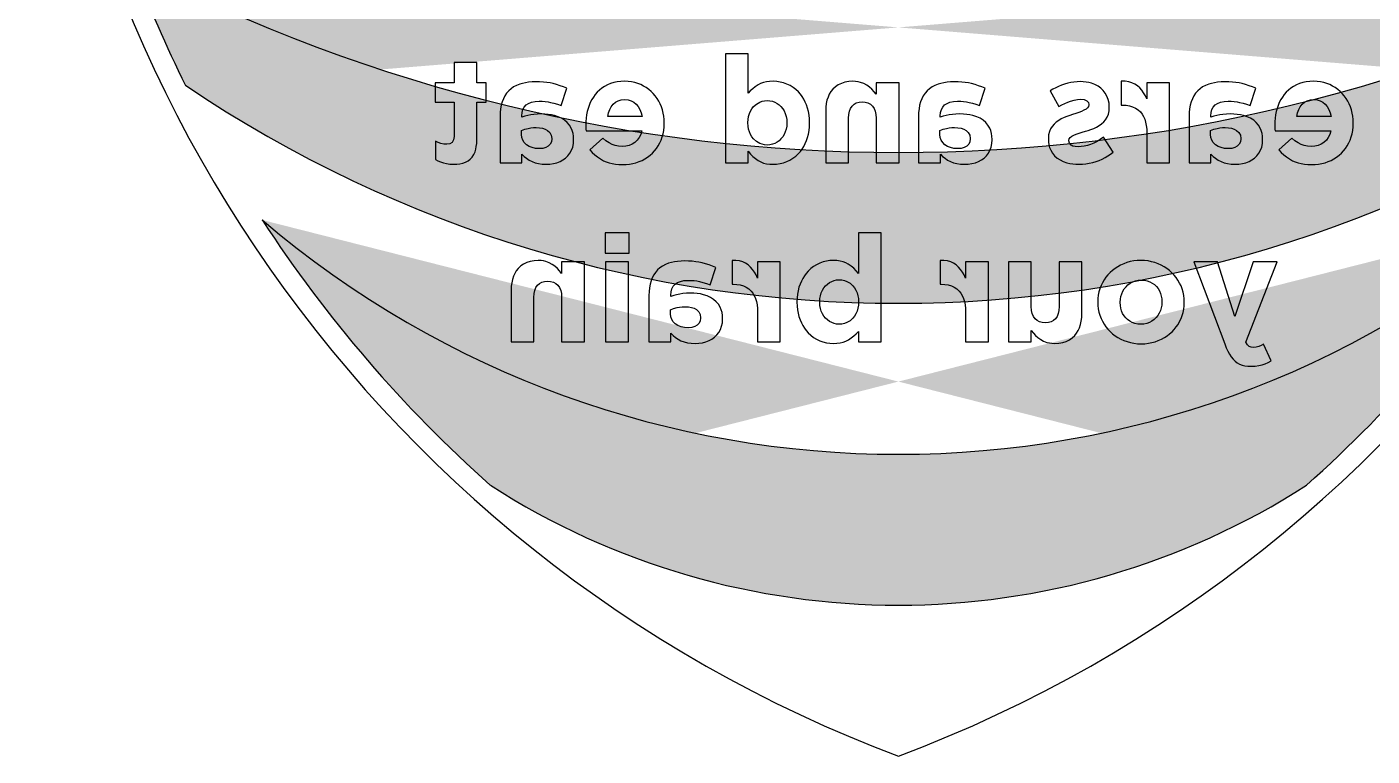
# Model space of a CAD drawing. Header units: inches. Extents: x -24.7 to 24.7, y -18.5 to 33.6.
# Drawn here: x -12.41 to 6.75, y -18.46 to -8.07 of the extents above; entities that cross this region are included whole.
import ezdxf

# ---------------------------------------------------------------- set-up
doc = ezdxf.new("R2010")
doc.units = ezdxf.units.IN
doc.header["$MEASUREMENT"] = 0
doc.layers.add('BottomSilk', color=5, linetype='Continuous', plot=False)
doc.layers.add('TopMask', color=1, linetype='Continuous', plot=False)
doc.layers.add('TopCopper', color=2, linetype='Continuous')

msp = doc.modelspace()

# ---------------------------------------------------------------- hatches: boundary and pattern name
at = {"layer": 'TopCopper'}
h = msp.add_hatch(color=256, dxfattribs=at)
edge = h.paths.add_edge_path()
edge.add_arc((-2.5, 10.706), 1, 0, 360)
edge = h.paths.add_edge_path()
edge.add_arc((10.4, 1.292), 1.15, 0, 360)
edge = h.paths.add_edge_path()
edge.add_arc((10.4, -1.808), 1.15, 0, 360)
edge = h.paths.add_edge_path()
edge.add_arc((-4.546, -2.882), 0.947, 0, 360)
edge = h.paths.add_edge_path()
edge.add_arc((7.811, 6.987), 1, 0, 360)
edge = h.paths.add_edge_path()
edge.add_arc((-6.57, 20.717), 1, 0, 360)
edge = h.paths.add_edge_path()
edge.add_arc((-5.67, 13.76), 1, 0, 360)
edge = h.paths.add_edge_path()
edge.add_arc((6.57, 20.717), 1, 0, 360)
edge = h.paths.add_edge_path()
edge.add_arc((5.67, 13.76), 1, 0, 360)
edge = h.paths.add_edge_path()
edge.add_line((4.991, 29.433), (6.991, 29.433))
edge.add_line((6.991, 29.433), (6.991, 31.433))
edge.add_arc((0, 18.215), 14.953, 62.1264, 117.8736)
edge.add_line((-6.991, 31.433), (-6.991, 29.433))
edge.add_line((-6.991, 29.433), (-5.783, 29.433))
edge.add_line((-5.783, 29.433), (-2.27, 25.4))
edge.add_line((-2.27, 25.4), (-2.27, 24.013))
edge.add_line((-2.27, 24.013), (-1.738, 24.013))
edge.add_arc((-25.813, 23.719), 24.077, -40.8672, 0.699, ccw=False)
edge.add_arc((-7.811, 6.987), 1, 78.1076, 200.5304)
edge.add_arc((0, 0), 10.98, 142.8169, 167.3826)
edge.add_arc((-10.4, 1.292), 1.15, 105.8886, 244.2285)
edge.add_line((-10.9, 0.257), (-10.9, -0.772))
edge.add_arc((-10.4, -1.808), 1.15, 115.7715, 424.2285)
edge.add_line((-9.9, -0.772), (-9.9, 0.257))
edge.add_arc((-10.4, 1.292), 1.15, 295.7715, 414.278)
edge.add_arc((0, 0), 9.98, 143.0433, 167.1118, ccw=False)
edge.add_arc((-7.811, 6.987), 1, 260.587, 378.0973)
edge.add_arc((-25.813, 23.719), 25.077, 319.0917, 360.6712)
edge.add_line((-0.738, 24.013), (-0.27, 24.013))
edge.add_line((-0.27, 24.013), (-0.27, 26.013))
edge.add_line((-0.27, 26.013), (-1.478, 26.013))
edge.add_line((-1.478, 26.013), (-4.991, 30.047))
edge.add_line((-4.991, 30.047), (-4.991, 31.433))
edge.add_arc((0, 18.215), 14.129, 69.3144, 110.6856, ccw=False)
edge.add_line((4.991, 31.433), (4.991, 29.433))
edge = h.paths.add_edge_path()
edge.add_arc((-3.451, 30.433), 1, 30, 330)
edge.add_line((-2.585, 29.933), (2.585, 29.933))
edge.add_arc((3.451, 30.433), 1, 210, 218.0814)
edge.add_line((2.664, 29.817), (1.129, 26.003))
edge.add_arc((1.27, 25.013), 1, 98.0814, 236.7175)
edge.add_arc((48.532, 21.87), 47.866, 177.2371, 192.5903)
edge.add_arc((2.5, 10.706), 1, 133.11, 433.1072)
edge.add_arc((48.532, 21.87), 46.866, 177.2482, 192.5793, ccw=False)
edge.add_arc((1.27, 25.013), 1, 296.7202, 398.0814)
edge.add_line((2.057, 25.63), (3.592, 29.443))
edge.add_arc((3.451, 30.433), 1, 278.0814, 510)
edge.add_line((2.585, 30.933), (-2.585, 30.933))
edge = h.paths.add_edge_path()
edge.add_line((-0.5, 9.84), (-0.5, 6.679))
edge.add_line((-0.5, 6.679), (-6.257, 3.355))
edge.add_line((-6.257, 3.355), (-6.257, -0.538))
edge.add_arc((-4.546, -2.882), 2.902, 126.1232, 293.8782)
edge.add_line((-3.371, -5.536), (0, -7.483))
edge.add_line((0, -7.483), (6.257, -3.87))
edge.add_line((6.257, -3.87), (6.257, 0.023))
edge.add_arc((4.546, 2.367), 2.902, 306.1216, 473.8769)
edge.add_line((3.371, 5.021), (0.5, 6.679))
edge.add_line((0.5, 6.679), (0.5, 9.84))
edge.add_arc((0, 10.706), 1, 300, 600)
edge = h.paths.add_edge_path()
edge.add_arc((4.546, 2.367), 1.435, 159.7828, 500.2172)
edge.add_line((3.443, 3.285), (0.061, 5.238))
edge.add_arc((0, 5.132), 0.122, 60, 120)
edge.add_line((-0.061, 5.238), (-4.729, 2.543))
edge.add_arc((-4.668, 2.437), 0.122, 120, 180)
edge.add_line((-4.79, 2.437), (-4.79, 0.46))
edge.add_arc((-4.546, 0.46), 0.244, 180, 360)
edge.add_line((-4.302, 0.46), (-4.302, 2.156))
edge.add_arc((-4.18, 2.156), 0.122, 120, 180, ccw=False)
edge.add_line((-4.241, 2.262), (-0.061, 4.675))
edge.add_arc((0, 4.569), 0.122, 60, 120, ccw=False)
edge.add_line((0.061, 4.675), (3.199, 2.863))
edge = h.paths.add_edge_path()
edge.add_arc((4.546, -0.975), 0.244, 0, 180)
edge.add_line((4.302, -0.975), (4.302, -2.671))
edge.add_arc((4.18, -2.671), 0.122, 300, 360, ccw=False)
edge.add_line((4.241, -2.777), (0.061, -5.19))
edge.add_arc((0, -5.084), 0.122, 240, 300, ccw=False)
edge.add_line((-0.061, -5.19), (-3.199, -3.378))
edge.add_arc((-4.546, -2.882), 1.435, 339.7828, 680.2172)
edge.add_line((-3.443, -3.801), (-0.061, -5.753))
edge.add_arc((0, -5.648), 0.122, 240, 300)
edge.add_line((0.061, -5.753), (4.729, -3.058))
edge.add_arc((4.668, -2.953), 0.122, 300, 360)
edge.add_line((4.79, -2.953), (4.79, -0.975))
edge = h.paths.add_edge_path()
edge.add_line((5.491, -5.179), (1.146, -7.687))
edge.add_arc((0, 22.967), 30.676, 272.1408, 291.9153)
edge.add_arc((-6.729, -0.54), 18.841, 344.7609, 350.1515)
edge.add_arc((0, 34.32), 39.879, 277.9137, 287.2628, ccw=False)
edge = h.paths.add_edge_path()
edge.add_line((-1.146, -7.687), (-3.439, -6.363))
edge.add_arc((-4.546, -2.882), 3.652, 212.0293, 287.6391, ccw=False)
edge.add_arc((0, 34.32), 39.879, 252.7372, 258.9512, ccw=False)
edge.add_arc((6.729, -0.54), 18.841, 189.8485, 195.2391)
edge.add_arc((0, 22.967), 30.676, 248.0847, 267.8592)
edge = h.paths.add_edge_path()
edge.add_arc((0, 13.738), 23.597, 242.492, 297.508)
edge.add_arc((-6.729, -0.54), 18.841, 333.6476, 339.3275, ccw=False)
edge.add_arc((0, 6.143), 18.151, 235.9857, 304.0143, ccw=False)
edge.add_arc((6.729, -0.54), 18.841, 200.6725, 206.3524, ccw=False)
edge = h.paths.add_edge_path()
edge.add_arc((0, -0.196), 13.963, 229.5449, 310.4551)
edge.add_arc((-6.729, -0.54), 18.841, 311.7298, 326.93, ccw=False)
edge.add_arc((0, -5.568), 10.74, 237.2408, 302.7592, ccw=False)
edge.add_arc((6.729, -0.54), 18.841, 213.07, 228.2702, ccw=False)
edge = h.paths.add_edge_path(flags=16)
edge.add_arc((4.546, 2.367), 0.947, 0, 360)
at = {"layer": 'TopMask'}
h = msp.add_hatch(color=256, dxfattribs=at)
edge = h.paths.add_edge_path()
edge.add_arc((-4.546, -2.882), 0.947, 0, 360)
edge = h.paths.add_edge_path()
edge.add_arc((-10.4, 1.292), 1.15, 0, 360)
edge = h.paths.add_edge_path()
edge.add_arc((-10.4, -1.808), 1.15, 0, 360)
edge = h.paths.add_edge_path()
edge.add_arc((10.4, 1.292), 1.15, 0, 360)
edge = h.paths.add_edge_path()
edge.add_arc((10.4, -1.808), 1.15, 0, 360)
edge = h.paths.add_edge_path()
edge.add_arc((-2.5, 10.706), 1, 0, 360)
edge = h.paths.add_edge_path()
edge.add_arc((0, 10.706), 1, 0, 360)
edge = h.paths.add_edge_path()
edge.add_arc((2.5, 10.706), 1, 0, 360)
edge = h.paths.add_edge_path()
edge.add_arc((6.57, 20.717), 1, 0, 360)
edge = h.paths.add_edge_path()
edge.add_arc((1.27, 25.013), 1, 0, 360)
edge = h.paths.add_edge_path()
edge.add_arc((-3.451, 30.433), 1, 0, 360)
edge = h.paths.add_edge_path()
edge.add_arc((3.451, 30.433), 1, 0, 360)
edge = h.paths.add_edge_path()
edge.add_arc((-7.811, 6.987), 1, 0, 360)
edge = h.paths.add_edge_path()
edge.add_arc((7.811, 6.987), 1, 0, 360)
edge = h.paths.add_edge_path()
edge.add_arc((-5.67, 13.76), 1, 0, 360)
edge = h.paths.add_edge_path()
edge.add_arc((-6.57, 20.717), 1, 0, 360)
edge = h.paths.add_edge_path()
edge.add_arc((5.67, 13.76), 1, 0, 360)
edge = h.paths.add_edge_path()
edge.add_arc((0, -5.568), 10.74, 237.2408, 302.7592)
edge.add_arc((-6.729, -0.54), 18.841, 311.7298, 326.93)
edge.add_arc((0, -0.196), 13.963, 229.5449, 310.4551, ccw=False)
edge.add_arc((6.729, -0.54), 18.841, 213.07, 228.2702)
edge = h.paths.add_edge_path()
edge.add_arc((0, 6.143), 18.151, 235.9857, 304.0143)
edge.add_arc((-6.729, -0.54), 18.841, 333.6476, 339.3275)
edge.add_arc((0, 13.738), 23.597, 242.492, 297.508, ccw=False)
edge.add_arc((6.729, -0.54), 18.841, 200.6725, 206.3524)
edge = h.paths.add_edge_path()
edge.add_arc((0, 22.967), 30.676, 248.0847, 267.8592)
edge.add_line((-1.146, -7.687), (-3.439, -6.363))
edge.add_arc((-4.546, -2.882), 3.652, 212.0293, 287.6391, ccw=False)
edge.add_arc((0, 34.32), 39.879, 252.7372, 258.9512, ccw=False)
edge.add_arc((6.729, -0.54), 18.841, 189.8485, 195.2391)
edge = h.paths.add_edge_path()
edge.add_arc((4.546, 2.367), 1.435, 159.7828, 500.2172)
edge.add_line((3.443, 3.285), (0.061, 5.238))
edge.add_arc((0, 5.132), 0.122, 60, 120)
edge.add_line((-0.061, 5.238), (-4.729, 2.543))
edge.add_arc((-4.668, 2.437), 0.122, 120, 180)
edge.add_line((-4.79, 2.437), (-4.79, 0.46))
edge.add_arc((-4.546, 0.46), 0.244, 180, 360)
edge.add_line((-4.302, 0.46), (-4.302, 2.156))
edge.add_arc((-4.18, 2.156), 0.122, 120, 180, ccw=False)
edge.add_line((-4.241, 2.262), (-0.061, 4.675))
edge.add_arc((0, 4.569), 0.122, 60, 120, ccw=False)
edge.add_line((0.061, 4.675), (3.199, 2.863))
edge = h.paths.add_edge_path()
edge.add_arc((4.546, -0.975), 0.244, 0, 180)
edge.add_line((4.302, -0.975), (4.302, -2.671))
edge.add_arc((4.18, -2.671), 0.122, 300, 360, ccw=False)
edge.add_line((4.241, -2.777), (0.061, -5.19))
edge.add_arc((0, -5.084), 0.122, 240, 300, ccw=False)
edge.add_line((-0.061, -5.19), (-3.199, -3.378))
edge.add_arc((-4.546, -2.882), 1.435, 339.7828, 680.2172)
edge.add_line((-3.443, -3.801), (-0.061, -5.753))
edge.add_arc((0, -5.648), 0.122, 240, 300)
edge.add_line((0.061, -5.753), (4.729, -3.058))
edge.add_arc((4.668, -2.953), 0.122, 300, 360)
edge.add_line((4.79, -2.953), (4.79, -0.975))
edge = h.paths.add_edge_path()
edge.add_arc((4.546, 2.367), 2.902, 306.1216, 473.8769)
edge.add_line((3.371, 5.021), (0, 6.968))
edge.add_line((0, 6.968), (-6.257, 3.355))
edge.add_line((-6.257, 3.355), (-6.257, -0.538))
edge.add_arc((-4.546, -2.882), 2.902, 126.1232, 293.8782)
edge.add_line((-3.371, -5.536), (0, -7.483))
edge.add_line((0, -7.483), (6.257, -3.87))
edge.add_line((6.257, -3.87), (6.257, 0.023))
edge = h.paths.add_edge_path()
edge.add_arc((0, 34.32), 39.879, 277.9137, 287.2628)
edge.add_arc((-6.729, -0.54), 18.841, 344.7609, 350.1515, ccw=False)
edge.add_arc((0, 22.967), 30.676, 272.1408, 291.9153, ccw=False)
edge.add_line((1.146, -7.687), (5.491, -5.179))
h.paths.add_polyline_path([(-0.27, 26.013), (-2.27, 26.013), (-2.27, 24.013), (-0.27, 24.013)])
h.paths.add_polyline_path([(-6.991, 31.433), (-4.991, 31.433), (-4.991, 29.433), (-6.991, 29.433)])
h.paths.add_polyline_path([(4.991, 31.433), (4.991, 29.433), (6.991, 29.433), (6.991, 31.433)])
edge = h.paths.add_edge_path(flags=16)
edge.add_arc((4.546, 2.367), 0.947, 0, 360)

# ---------------------------------------------------------------- linework, layer by layer
msp.add_lwpolyline([(-7.583, 9.817, 0.232328), (-12.404, 0, 0.320262), (0, -18.459, 0.320262), (12.404, 0, 0.232328), (7.583, 9.817, -0.41062), (7.207, 12.603, 0.388555), (6.042, 24.73, -0.497055), (6.314, 27.907, 0.929283), (3.514, 33.166, 0.117344), (-3.514, 33.166, 0.929283), (-6.314, 27.907, -0.497055), (-6.042, 24.73, 0.388555), (-7.207, 12.603, -0.41062)], format="xyb", close=True)
at = {"layer": 'BottomSilk', "linetype": 'Continuous'}
for points in [[(-6.337, -10.026), (-6.289, -10.024), (-6.244, -10.019), (-6.202, -10.01), (-6.163, -9.997), (-6.128, -9.978), (-6.097, -9.954), (-6.07, -9.924), (-6.048, -9.889), (-6.029, -9.848), (-6.018, -9.813), (-6.011, -9.774), (-6.006, -9.731), (-6.005, -9.683), (-6.005, -9.142), (-5.869, -9.142), (-5.869, -8.866), (-6.005, -8.866), (-6.005, -8.575), (-6.329, -8.575), (-6.329, -8.866), (-6.597, -8.866), (-6.597, -9.142), (-6.329, -9.142), (-6.329, -9.631), (-6.335, -9.68), (-6.355, -9.715), (-6.387, -9.735), (-6.433, -9.742), (-6.475, -9.74), (-6.515, -9.732), (-6.554, -9.719), (-6.592, -9.7), (-6.592, -9.96), (-6.557, -9.979), (-6.52, -9.994), (-6.48, -10.008), (-6.436, -10.018), (-6.389, -10.024)], [(-1.784, -10.027), (-1.734, -10.025), (-1.686, -10.018), (-1.638, -10.006), (-1.59, -9.989), (-1.545, -9.968), (-1.502, -9.942), (-1.462, -9.911), (-1.424, -9.875), (-1.396, -9.844), (-1.371, -9.81), (-1.348, -9.773), (-1.327, -9.733), (-1.308, -9.69), (-1.293, -9.645), (-1.28, -9.598), (-1.272, -9.547), (-1.266, -9.494), (-1.265, -9.439), (-1.265, -9.434), (-1.266, -9.379), (-1.272, -9.326), (-1.28, -9.275), (-1.293, -9.227), (-1.308, -9.182), (-1.327, -9.14), (-1.348, -9.1), (-1.371, -9.063), (-1.396, -9.029), (-1.423, -8.997), (-1.46, -8.962), (-1.5, -8.931), (-1.543, -8.905), (-1.588, -8.884), (-1.635, -8.867), (-1.684, -8.855), (-1.733, -8.848), (-1.784, -8.845), (-1.834, -8.847), (-1.88, -8.854), (-1.923, -8.864), (-1.962, -8.878), (-1.998, -8.896), (-2.038, -8.923), (-2.075, -8.952), (-2.109, -8.983), (-2.139, -9.016), (-2.139, -8.454), (-2.463, -8.454), (-2.463, -10.006), (-2.139, -10.006), (-2.14, -9.842), (-2.108, -9.881), (-2.074, -9.916), (-2.036, -9.947), (-1.996, -9.975), (-1.96, -9.994), (-1.922, -10.009), (-1.879, -10.019), (-1.833, -10.025)], [(-5.016, -10.027), (-4.963, -10.025), (-4.912, -10.017), (-4.864, -10.005), (-4.818, -9.988), (-4.777, -9.965), (-4.739, -9.938), (-4.707, -9.906), (-4.679, -9.869), (-4.655, -9.828), (-4.638, -9.783), (-4.628, -9.733), (-4.625, -9.678), (-4.625, -9.674), (-4.627, -9.629), (-4.633, -9.587), (-4.644, -9.548), (-4.659, -9.513), (-4.684, -9.47), (-4.716, -9.432), (-4.753, -9.4), (-4.796, -9.372), (-4.845, -9.35), (-4.898, -9.333), (-4.941, -9.323), (-4.986, -9.316), (-5.034, -9.312), (-5.084, -9.31), (-5.14, -9.312), (-5.19, -9.316), (-5.236, -9.323), (-5.279, -9.333), (-5.321, -9.344), (-5.363, -9.357), (-5.363, -9.338), (-5.359, -9.29), (-5.347, -9.248), (-5.328, -9.212), (-5.301, -9.182), (-5.266, -9.159), (-5.224, -9.142), (-5.175, -9.132), (-5.118, -9.129), (-5.073, -9.13), (-5.03, -9.133), (-4.99, -9.138), (-4.953, -9.145), (-4.905, -9.157), (-4.855, -9.172), (-4.803, -9.191), (-4.722, -8.944), (-4.77, -8.925), (-4.818, -8.908), (-4.868, -8.892), (-4.918, -8.878), (-4.961, -8.869), (-5.007, -8.862), (-5.056, -8.857), (-5.109, -8.854), (-5.165, -8.853), (-5.217, -8.854), (-5.266, -8.858), (-5.311, -8.865), (-5.354, -8.874), (-5.393, -8.886), (-5.439, -8.904), (-5.48, -8.926), (-5.517, -8.952), (-5.55, -8.981), (-5.58, -9.014), (-5.605, -9.052), (-5.626, -9.093), (-5.643, -9.137), (-5.656, -9.185), (-5.666, -9.235), (-5.671, -9.288), (-5.673, -9.345), (-5.673, -10.006), (-5.361, -10.006), (-5.361, -9.883), (-5.329, -9.914), (-5.295, -9.942), (-5.258, -9.967), (-5.218, -9.988), (-5.174, -10.005), (-5.126, -10.018), (-5.073, -10.025)], [(-3.93, -10.032), (-3.879, -10.03), (-3.83, -10.025), (-3.783, -10.017), (-3.737, -10.005), (-3.692, -9.989), (-3.65, -9.971), (-3.61, -9.95), (-3.572, -9.925), (-3.536, -9.898), (-3.503, -9.868), (-3.473, -9.836), (-3.445, -9.801), (-3.42, -9.763), (-3.398, -9.724), (-3.379, -9.682), (-3.363, -9.638), (-3.35, -9.592), (-3.341, -9.544), (-3.336, -9.495), (-3.334, -9.443), (-3.334, -9.439), (-3.336, -9.391), (-3.341, -9.344), (-3.349, -9.298), (-3.361, -9.253), (-3.375, -9.209), (-3.393, -9.167), (-3.414, -9.127), (-3.437, -9.089), (-3.463, -9.053), (-3.491, -9.02), (-3.522, -8.989), (-3.556, -8.961), (-3.591, -8.935), (-3.629, -8.912), (-3.669, -8.892), (-3.711, -8.875), (-3.755, -8.862), (-3.801, -8.853), (-3.848, -8.847), (-3.898, -8.845), (-3.953, -8.847), (-4.006, -8.854), (-4.055, -8.864), (-4.101, -8.878), (-4.144, -8.896), (-4.185, -8.918), (-4.222, -8.943), (-4.257, -8.97), (-4.289, -9), (-4.318, -9.033), (-4.344, -9.069), (-4.367, -9.106), (-4.388, -9.146), (-4.405, -9.188), (-4.42, -9.231), (-4.432, -9.276), (-4.441, -9.322), (-4.447, -9.368), (-4.451, -9.416), (-4.453, -9.464), (-4.453, -9.484), (-4.452, -9.504), (-4.45, -9.526), (-4.449, -9.549), (-3.655, -9.549), (-3.67, -9.601), (-3.691, -9.646), (-3.718, -9.684), (-3.752, -9.716), (-3.791, -9.741), (-3.834, -9.758), (-3.882, -9.769), (-3.934, -9.772), (-3.986, -9.769), (-4.034, -9.76), (-4.078, -9.745), (-4.121, -9.723), (-4.165, -9.693), (-4.21, -9.655), (-4.395, -9.819), (-4.362, -9.857), (-4.325, -9.892), (-4.286, -9.923), (-4.244, -9.951), (-4.2, -9.976), (-4.16, -9.993), (-4.119, -10.007), (-4.075, -10.018), (-4.029, -10.026), (-3.98, -10.03)], [(0.009, -8.866), (-0.315, -8.866), (-0.315, -9.029), (-0.344, -8.993), (-0.376, -8.959), (-0.41, -8.928), (-0.449, -8.901), (-0.491, -8.878), (-0.538, -8.86), (-0.572, -8.852), (-0.609, -8.847), (-0.649, -8.845), (-0.708, -8.849), (-0.762, -8.858), (-0.812, -8.874), (-0.858, -8.895), (-0.898, -8.924), (-0.934, -8.958), (-0.961, -8.992), (-0.984, -9.029), (-1.002, -9.07), (-1.017, -9.115), (-1.027, -9.162), (-1.033, -9.214), (-1.035, -9.269), (-1.035, -10.006), (-0.711, -10.006), (-0.711, -9.371), (-0.708, -9.317), (-0.698, -9.27), (-0.683, -9.231), (-0.66, -9.198), (-0.632, -9.172), (-0.599, -9.154), (-0.56, -9.143), (-0.516, -9.139), (-0.472, -9.143), (-0.433, -9.154), (-0.399, -9.172), (-0.369, -9.198), (-0.346, -9.231), (-0.329, -9.27), (-0.319, -9.317), (-0.315, -9.371), (-0.315, -10.006), (0.009, -10.006)], [(0.944, -10.027), (0.996, -10.025), (1.047, -10.017), (1.096, -10.005), (1.141, -9.988), (1.183, -9.965), (1.22, -9.938), (1.253, -9.906), (1.281, -9.869), (1.304, -9.828), (1.321, -9.783), (1.331, -9.733), (1.335, -9.678), (1.335, -9.674), (1.333, -9.629), (1.326, -9.587), (1.316, -9.548), (1.301, -9.513), (1.275, -9.47), (1.244, -9.432), (1.206, -9.4), (1.163, -9.372), (1.115, -9.35), (1.062, -9.333), (1.018, -9.323), (0.973, -9.316), (0.925, -9.312), (0.875, -9.31), (0.82, -9.312), (0.769, -9.316), (0.723, -9.323), (0.681, -9.333), (0.638, -9.344), (0.597, -9.357), (0.597, -9.338), (0.601, -9.29), (0.612, -9.248), (0.632, -9.212), (0.659, -9.182), (0.693, -9.159), (0.735, -9.142), (0.785, -9.132), (0.841, -9.129), (0.887, -9.13), (0.929, -9.133), (0.969, -9.138), (1.006, -9.145), (1.055, -9.157), (1.105, -9.172), (1.156, -9.191), (1.237, -8.944), (1.19, -8.925), (1.141, -8.908), (1.092, -8.892), (1.041, -8.878), (0.999, -8.869), (0.953, -8.862), (0.904, -8.857), (0.851, -8.854), (0.795, -8.853), (0.743, -8.854), (0.694, -8.858), (0.648, -8.865), (0.605, -8.874), (0.566, -8.886), (0.521, -8.904), (0.48, -8.926), (0.443, -8.952), (0.41, -8.981), (0.38, -9.014), (0.354, -9.052), (0.333, -9.093), (0.316, -9.137), (0.303, -9.185), (0.294, -9.235), (0.288, -9.288), (0.286, -9.345), (0.286, -10.006), (0.598, -10.006), (0.599, -9.883), (0.63, -9.914), (0.664, -9.942), (0.701, -9.967), (0.741, -9.988), (0.785, -10.005), (0.833, -10.018), (0.886, -10.025)], [(2.571, -10.027), (2.62, -10.026), (2.669, -10.021), (2.719, -10.012), (2.769, -10.001), (2.819, -9.986), (2.861, -9.971), (2.902, -9.953), (2.943, -9.932), (2.983, -9.909), (3.022, -9.883), (3.061, -9.855), (2.922, -9.642), (2.876, -9.674), (2.829, -9.702), (2.783, -9.725), (2.736, -9.744), (2.691, -9.759), (2.647, -9.77), (2.604, -9.776), (2.563, -9.778), (2.52, -9.776), (2.486, -9.768), (2.46, -9.755), (2.435, -9.728), (2.427, -9.693), (2.427, -9.689), (2.432, -9.665), (2.446, -9.645), (2.469, -9.627), (2.498, -9.612), (2.534, -9.598), (2.574, -9.585), (2.618, -9.572), (2.663, -9.557), (2.703, -9.545), (2.743, -9.531), (2.784, -9.516), (2.823, -9.498), (2.86, -9.477), (2.894, -9.452), (2.924, -9.424), (2.951, -9.392), (2.973, -9.356), (2.991, -9.314), (3.001, -9.268), (3.004, -9.215), (3.004, -9.211), (3.001, -9.155), (2.99, -9.104), (2.971, -9.057), (2.947, -9.015), (2.917, -8.977), (2.882, -8.943), (2.843, -8.915), (2.799, -8.891), (2.751, -8.873), (2.712, -8.863), (2.672, -8.856), (2.631, -8.851), (2.588, -8.85), (2.544, -8.851), (2.501, -8.856), (2.457, -8.863), (2.412, -8.872), (2.368, -8.885), (2.324, -8.9), (2.281, -8.917), (2.24, -8.937), (2.201, -8.958), (2.162, -8.982), (2.286, -9.205), (2.328, -9.182), (2.37, -9.161), (2.411, -9.143), (2.452, -9.128), (2.503, -9.112), (2.551, -9.102), (2.594, -9.099), (2.646, -9.104), (2.684, -9.121), (2.706, -9.146), (2.713, -9.177), (2.713, -9.182), (2.709, -9.204), (2.694, -9.223), (2.672, -9.241), (2.643, -9.257), (2.609, -9.273), (2.57, -9.288), (2.527, -9.303), (2.481, -9.318), (2.441, -9.331), (2.401, -9.347), (2.36, -9.363), (2.32, -9.382), (2.283, -9.404), (2.249, -9.428), (2.218, -9.456), (2.191, -9.487), (2.168, -9.522), (2.15, -9.561), (2.139, -9.606), (2.136, -9.656), (2.136, -9.66), (2.138, -9.706), (2.144, -9.749), (2.154, -9.788), (2.169, -9.824), (2.194, -9.868), (2.224, -9.906), (2.261, -9.938), (2.303, -9.965), (2.349, -9.988), (2.4, -10.005), (2.441, -10.015), (2.483, -10.022), (2.527, -10.026)], [(3.862, -8.866), (3.538, -8.866), (3.538, -9.096), (3.517, -9.051), (3.493, -9.01), (3.467, -8.972), (3.437, -8.939), (3.404, -8.909), (3.368, -8.884), (3.327, -8.865), (3.281, -8.852), (3.23, -8.845), (3.175, -8.845), (3.175, -9.183), (3.192, -9.183), (3.244, -9.186), (3.292, -9.194), (3.336, -9.207), (3.376, -9.226), (3.413, -9.251), (3.446, -9.281), (3.47, -9.311), (3.491, -9.346), (3.508, -9.385), (3.521, -9.428), (3.531, -9.476), (3.536, -9.528), (3.538, -9.585), (3.538, -10.006), (3.862, -10.006)], [(4.797, -10.027), (4.85, -10.025), (4.901, -10.017), (4.949, -10.005), (4.995, -9.988), (5.036, -9.965), (5.074, -9.938), (5.106, -9.906), (5.134, -9.869), (5.158, -9.828), (5.175, -9.783), (5.185, -9.733), (5.188, -9.678), (5.188, -9.674), (5.186, -9.629), (5.18, -9.587), (5.169, -9.548), (5.154, -9.513), (5.129, -9.47), (5.097, -9.432), (5.06, -9.4), (5.017, -9.372), (4.968, -9.35), (4.915, -9.333), (4.872, -9.323), (4.827, -9.316), (4.779, -9.312), (4.729, -9.31), (4.673, -9.312), (4.623, -9.316), (4.577, -9.323), (4.534, -9.333), (4.492, -9.344), (4.45, -9.357), (4.45, -9.338), (4.454, -9.29), (4.466, -9.248), (4.485, -9.212), (4.512, -9.182), (4.547, -9.159), (4.589, -9.142), (4.638, -9.132), (4.695, -9.129), (4.74, -9.13), (4.783, -9.133), (4.823, -9.138), (4.86, -9.145), (4.908, -9.157), (4.958, -9.172), (5.01, -9.191), (5.091, -8.944), (5.043, -8.925), (4.995, -8.908), (4.945, -8.892), (4.895, -8.878), (4.852, -8.869), (4.806, -8.862), (4.757, -8.857), (4.704, -8.854), (4.648, -8.853), (4.596, -8.854), (4.547, -8.858), (4.502, -8.865), (4.459, -8.874), (4.42, -8.886), (4.374, -8.904), (4.333, -8.926), (4.296, -8.952), (4.263, -8.981), (4.233, -9.014), (4.208, -9.052), (4.187, -9.093), (4.17, -9.137), (4.157, -9.185), (4.147, -9.235), (4.142, -9.288), (4.14, -9.345), (4.14, -10.006), (4.452, -10.006), (4.452, -9.883), (4.484, -9.914), (4.518, -9.942), (4.555, -9.967), (4.595, -9.988), (4.639, -10.005), (4.687, -10.018), (4.74, -10.025)], [(5.883, -10.032), (5.934, -10.03), (5.983, -10.025), (6.03, -10.017), (6.076, -10.005), (6.121, -9.989), (6.163, -9.971), (6.203, -9.95), (6.241, -9.925), (6.277, -9.898), (6.31, -9.868), (6.34, -9.836), (6.368, -9.801), (6.393, -9.763), (6.415, -9.724), (6.434, -9.682), (6.45, -9.638), (6.463, -9.592), (6.472, -9.544), (6.477, -9.495), (6.479, -9.443), (6.479, -9.439), (6.477, -9.391), (6.472, -9.344), (6.464, -9.298), (6.452, -9.253), (6.438, -9.209), (6.42, -9.167), (6.399, -9.127), (6.376, -9.089), (6.35, -9.053), (6.322, -9.02), (6.291, -8.989), (6.257, -8.961), (6.222, -8.935), (6.184, -8.912), (6.144, -8.892), (6.102, -8.875), (6.058, -8.862), (6.012, -8.853), (5.965, -8.847), (5.915, -8.845), (5.86, -8.847), (5.807, -8.854), (5.758, -8.864), (5.712, -8.878), (5.669, -8.896), (5.628, -8.918), (5.591, -8.943), (5.556, -8.97), (5.524, -9), (5.495, -9.033), (5.469, -9.069), (5.446, -9.106), (5.425, -9.146), (5.408, -9.188), (5.393, -9.231), (5.381, -9.276), (5.372, -9.322), (5.366, -9.368), (5.362, -9.416), (5.36, -9.464), (5.36, -9.484), (5.361, -9.504), (5.363, -9.526), (5.364, -9.549), (6.158, -9.549), (6.143, -9.601), (6.122, -9.646), (6.095, -9.684), (6.061, -9.716), (6.022, -9.741), (5.979, -9.758), (5.931, -9.769), (5.879, -9.772), (5.827, -9.769), (5.779, -9.76), (5.735, -9.745), (5.692, -9.723), (5.648, -9.693), (5.603, -9.655), (5.418, -9.819), (5.451, -9.857), (5.488, -9.892), (5.527, -9.923), (5.569, -9.951), (5.613, -9.976), (5.653, -9.993), (5.694, -10.007), (5.738, -10.018), (5.784, -10.026), (5.833, -10.03)], [(-4.138, -9.346), (-4.128, -9.295), (-4.111, -9.249), (-4.089, -9.208), (-4.061, -9.172), (-4.028, -9.142), (-3.99, -9.122), (-3.946, -9.109), (-3.898, -9.105), (-3.849, -9.109), (-3.805, -9.121), (-3.767, -9.142), (-3.733, -9.171), (-3.704, -9.206), (-3.681, -9.247), (-3.663, -9.294), (-3.651, -9.346)], [(-1.867, -9.753), (-1.905, -9.75), (-1.94, -9.743), (-1.975, -9.731), (-2.021, -9.704), (-2.062, -9.667), (-2.085, -9.637), (-2.105, -9.604), (-2.121, -9.567), (-2.134, -9.527), (-2.141, -9.484), (-2.144, -9.439), (-2.144, -9.434), (-2.141, -9.389), (-2.134, -9.346), (-2.121, -9.306), (-2.105, -9.269), (-2.085, -9.235), (-2.062, -9.206), (-2.021, -9.169), (-1.975, -9.142), (-1.94, -9.13), (-1.905, -9.122), (-1.867, -9.12), (-1.83, -9.122), (-1.794, -9.13), (-1.76, -9.142), (-1.728, -9.159), (-1.698, -9.18), (-1.672, -9.206), (-1.648, -9.235), (-1.628, -9.268), (-1.611, -9.305), (-1.599, -9.345), (-1.591, -9.388), (-1.589, -9.434), (-1.589, -9.439), (-1.591, -9.484), (-1.599, -9.527), (-1.611, -9.567), (-1.628, -9.604), (-1.648, -9.637), (-1.672, -9.667), (-1.698, -9.692), (-1.728, -9.714), (-1.76, -9.731), (-1.794, -9.743), (-1.83, -9.75)], [(5.675, -9.346), (5.685, -9.295), (5.702, -9.249), (5.724, -9.208), (5.752, -9.172), (5.785, -9.142), (5.823, -9.122), (5.867, -9.109), (5.915, -9.105), (5.964, -9.109), (6.008, -9.121), (6.046, -9.142), (6.08, -9.171), (6.109, -9.206), (6.132, -9.247), (6.15, -9.294), (6.162, -9.346)], [(-5.114, -9.804), (-5.168, -9.8), (-5.217, -9.79), (-5.26, -9.773), (-5.298, -9.749), (-5.328, -9.719), (-5.35, -9.685), (-5.363, -9.646), (-5.367, -9.604), (-5.367, -9.546), (-5.322, -9.529), (-5.272, -9.516), (-5.237, -9.509), (-5.199, -9.505), (-5.16, -9.504), (-5.111, -9.506), (-5.067, -9.514), (-5.029, -9.527), (-4.996, -9.544), (-4.963, -9.575), (-4.943, -9.614), (-4.937, -9.661), (-4.937, -9.666), (-4.942, -9.706), (-4.958, -9.74), (-4.986, -9.768), (-5.022, -9.788), (-5.064, -9.8)], [(0.846, -9.804), (0.791, -9.8), (0.742, -9.79), (0.699, -9.773), (0.662, -9.749), (0.631, -9.719), (0.61, -9.685), (0.597, -9.646), (0.592, -9.604), (0.592, -9.546), (0.637, -9.529), (0.687, -9.516), (0.723, -9.509), (0.76, -9.505), (0.799, -9.504), (0.848, -9.506), (0.892, -9.514), (0.931, -9.527), (0.963, -9.544), (0.996, -9.575), (1.016, -9.614), (1.023, -9.661), (1.023, -9.666), (1.017, -9.706), (1.001, -9.74), (0.974, -9.768), (0.938, -9.788), (0.895, -9.8)], [(4.699, -9.804), (4.645, -9.8), (4.596, -9.79), (4.553, -9.773), (4.515, -9.749), (4.485, -9.719), (4.463, -9.685), (4.45, -9.646), (4.446, -9.604), (4.446, -9.546), (4.491, -9.529), (4.541, -9.516), (4.576, -9.509), (4.614, -9.505), (4.653, -9.504), (4.702, -9.506), (4.746, -9.514), (4.784, -9.527), (4.817, -9.544), (4.85, -9.575), (4.87, -9.614), (4.876, -9.661), (4.876, -9.666), (4.871, -9.706), (4.855, -9.74), (4.827, -9.768), (4.791, -9.788), (4.749, -9.8)], [(-3.836, -11.006), (-4.178, -11.006), (-4.178, -11.293), (-3.836, -11.293)], [(-0.925, -12.58), (-0.875, -12.578), (-0.829, -12.572), (-0.786, -12.562), (-0.747, -12.547), (-0.712, -12.529), (-0.671, -12.502), (-0.634, -12.473), (-0.601, -12.443), (-0.57, -12.41), (-0.57, -12.559), (-0.246, -12.559), (-0.246, -11.006), (-0.57, -11.006), (-0.57, -11.583), (-0.601, -11.544), (-0.635, -11.509), (-0.673, -11.478), (-0.713, -11.45), (-0.749, -11.431), (-0.788, -11.417), (-0.83, -11.406), (-0.876, -11.4), (-0.925, -11.398), (-0.975, -11.4), (-1.024, -11.407), (-1.072, -11.419), (-1.119, -11.436), (-1.164, -11.458), (-1.207, -11.484), (-1.247, -11.514), (-1.285, -11.55), (-1.313, -11.581), (-1.338, -11.616), (-1.361, -11.653), (-1.382, -11.692), (-1.401, -11.735), (-1.417, -11.78), (-1.429, -11.828), (-1.438, -11.878), (-1.443, -11.931), (-1.445, -11.987), (-1.445, -11.991), (-1.443, -12.047), (-1.438, -12.1), (-1.429, -12.15), (-1.417, -12.198), (-1.401, -12.243), (-1.382, -12.285), (-1.362, -12.325), (-1.339, -12.362), (-1.314, -12.396), (-1.286, -12.428), (-1.249, -12.463), (-1.209, -12.494), (-1.167, -12.52), (-1.121, -12.542), (-1.074, -12.558), (-1.025, -12.57), (-0.976, -12.577)], [(-4.472, -11.419), (-4.796, -11.419), (-4.796, -11.581), (-4.825, -11.546), (-4.856, -11.512), (-4.891, -11.481), (-4.929, -11.453), (-4.972, -11.43), (-5.019, -11.413), (-5.053, -11.405), (-5.089, -11.4), (-5.129, -11.398), (-5.188, -11.401), (-5.243, -11.41), (-5.293, -11.426), (-5.338, -11.448), (-5.379, -11.476), (-5.415, -11.511), (-5.442, -11.545), (-5.464, -11.582), (-5.483, -11.623), (-5.497, -11.667), (-5.507, -11.715), (-5.514, -11.766), (-5.516, -11.821), (-5.516, -12.559), (-5.192, -12.559), (-5.192, -11.924), (-5.188, -11.87), (-5.179, -11.823), (-5.163, -11.783), (-5.141, -11.75), (-5.113, -11.725), (-5.079, -11.706), (-5.041, -11.696), (-4.997, -11.692), (-4.953, -11.696), (-4.913, -11.706), (-4.879, -11.725), (-4.85, -11.75), (-4.826, -11.783), (-4.809, -11.823), (-4.799, -11.87), (-4.796, -11.924), (-4.796, -12.559), (-4.472, -12.559)], [(-3.845, -11.419), (-4.169, -11.419), (-4.169, -12.559), (-3.845, -12.559)], [(-2.895, -12.58), (-2.842, -12.577), (-2.791, -12.57), (-2.743, -12.558), (-2.697, -12.54), (-2.656, -12.518), (-2.618, -12.491), (-2.586, -12.458), (-2.558, -12.422), (-2.534, -12.381), (-2.517, -12.335), (-2.507, -12.285), (-2.504, -12.231), (-2.504, -12.227), (-2.506, -12.181), (-2.512, -12.139), (-2.523, -12.101), (-2.538, -12.065), (-2.563, -12.022), (-2.595, -11.985), (-2.632, -11.952), (-2.675, -11.925), (-2.724, -11.903), (-2.777, -11.885), (-2.82, -11.875), (-2.865, -11.868), (-2.913, -11.864), (-2.963, -11.863), (-3.019, -11.864), (-3.069, -11.869), (-3.115, -11.876), (-3.158, -11.885), (-3.2, -11.896), (-3.242, -11.91), (-3.242, -11.89), (-3.238, -11.842), (-3.226, -11.8), (-3.207, -11.764), (-3.18, -11.735), (-3.145, -11.711), (-3.103, -11.695), (-3.054, -11.685), (-2.997, -11.681), (-2.952, -11.682), (-2.909, -11.685), (-2.869, -11.69), (-2.832, -11.697), (-2.784, -11.71), (-2.734, -11.725), (-2.682, -11.743), (-2.601, -11.497), (-2.649, -11.477), (-2.697, -11.46), (-2.747, -11.445), (-2.797, -11.431), (-2.84, -11.422), (-2.886, -11.415), (-2.935, -11.409), (-2.988, -11.406), (-3.044, -11.405), (-3.096, -11.407), (-3.145, -11.411), (-3.19, -11.417), (-3.233, -11.427), (-3.272, -11.438), (-3.318, -11.457), (-3.359, -11.479), (-3.396, -11.504), (-3.429, -11.533), (-3.459, -11.567), (-3.484, -11.604), (-3.505, -11.645), (-3.522, -11.689), (-3.535, -11.737), (-3.545, -11.788), (-3.55, -11.841), (-3.552, -11.897), (-3.552, -12.559), (-3.24, -12.559), (-3.24, -12.435), (-3.208, -12.466), (-3.174, -12.494), (-3.137, -12.519), (-3.097, -12.541), (-3.053, -12.558), (-3.005, -12.57), (-2.952, -12.577)], [(-1.682, -11.419), (-2.006, -11.419), (-2.006, -11.648), (-2.027, -11.603), (-2.051, -11.562), (-2.077, -11.525), (-2.107, -11.491), (-2.14, -11.461), (-2.176, -11.436), (-2.217, -11.417), (-2.263, -11.404), (-2.314, -11.398), (-2.369, -11.397), (-2.369, -11.735), (-2.352, -11.735), (-2.3, -11.738), (-2.252, -11.746), (-2.208, -11.76), (-2.168, -11.779), (-2.131, -11.803), (-2.098, -11.833), (-2.074, -11.863), (-2.053, -11.898), (-2.036, -11.937), (-2.023, -11.981), (-2.013, -12.028), (-2.008, -12.081), (-2.006, -12.138), (-2.006, -12.559), (-1.682, -12.559)], [(1.281, -11.419), (0.957, -11.419), (0.957, -11.648), (0.936, -11.603), (0.912, -11.562), (0.885, -11.525), (0.855, -11.491), (0.823, -11.461), (0.786, -11.436), (0.745, -11.417), (0.699, -11.404), (0.649, -11.398), (0.593, -11.397), (0.593, -11.735), (0.61, -11.735), (0.662, -11.738), (0.71, -11.746), (0.755, -11.76), (0.795, -11.779), (0.832, -11.803), (0.864, -11.833), (0.889, -11.863), (0.91, -11.898), (0.927, -11.937), (0.94, -11.981), (0.949, -12.028), (0.955, -12.081), (0.957, -12.138), (0.957, -12.559), (1.281, -12.559)], [(2.226, -12.58), (2.286, -12.577), (2.34, -12.567), (2.39, -12.552), (2.435, -12.53), (2.476, -12.502), (2.512, -12.467), (2.539, -12.433), (2.561, -12.396), (2.58, -12.355), (2.594, -12.311), (2.605, -12.263), (2.611, -12.212), (2.613, -12.157), (2.613, -11.419), (2.289, -11.419), (2.289, -12.054), (2.286, -12.108), (2.276, -12.155), (2.26, -12.195), (2.238, -12.227), (2.21, -12.253), (2.177, -12.271), (2.138, -12.282), (2.094, -12.286), (2.05, -12.282), (2.011, -12.271), (1.976, -12.253), (1.947, -12.227), (1.923, -12.195), (1.906, -12.155), (1.896, -12.108), (1.893, -12.054), (1.893, -11.419), (1.569, -11.419), (1.569, -12.559), (1.893, -12.559), (1.893, -12.397), (1.922, -12.432), (1.953, -12.466), (1.988, -12.497), (2.027, -12.524), (2.069, -12.547), (2.116, -12.565), (2.15, -12.573), (2.187, -12.578)], [(3.458, -12.584), (3.51, -12.583), (3.56, -12.577), (3.609, -12.568), (3.657, -12.555), (3.702, -12.539), (3.746, -12.519), (3.788, -12.497), (3.827, -12.472), (3.863, -12.444), (3.897, -12.413), (3.928, -12.38), (3.957, -12.345), (3.983, -12.308), (4.005, -12.268), (4.026, -12.226), (4.042, -12.183), (4.056, -12.138), (4.065, -12.091), (4.07, -12.044), (4.072, -11.995), (4.072, -11.991), (4.07, -11.942), (4.065, -11.895), (4.056, -11.849), (4.042, -11.804), (4.026, -11.76), (4.005, -11.719), (3.982, -11.679), (3.956, -11.641), (3.928, -11.606), (3.896, -11.572), (3.862, -11.541), (3.825, -11.513), (3.786, -11.488), (3.744, -11.465), (3.7, -11.445), (3.654, -11.428), (3.607, -11.415), (3.557, -11.405), (3.506, -11.4), (3.454, -11.398), (3.402, -11.4), (3.351, -11.405), (3.302, -11.414), (3.255, -11.427), (3.209, -11.444), (3.165, -11.463), (3.124, -11.486), (3.085, -11.511), (3.049, -11.539), (3.015, -11.569), (2.983, -11.602), (2.955, -11.637), (2.929, -11.675), (2.906, -11.714), (2.886, -11.756), (2.869, -11.8), (2.856, -11.845), (2.847, -11.891), (2.841, -11.938), (2.839, -11.987), (2.839, -11.991), (2.841, -12.04), (2.847, -12.087), (2.856, -12.133), (2.869, -12.178), (2.886, -12.222), (2.906, -12.264), (2.929, -12.303), (2.955, -12.341), (2.984, -12.377), (3.016, -12.41), (3.05, -12.441), (3.087, -12.469), (3.126, -12.495), (3.168, -12.518), (3.211, -12.538), (3.257, -12.554), (3.305, -12.568), (3.354, -12.577), (3.405, -12.583)], [(5.022, -12.905), (5.079, -12.903), (5.132, -12.896), (5.179, -12.884), (5.224, -12.868), (5.267, -12.849), (5.309, -12.827), (5.201, -12.592), (5.167, -12.61), (5.132, -12.624), (5.096, -12.634), (5.062, -12.637), (5.024, -12.633), (4.995, -12.621), (4.972, -12.598), (4.95, -12.562), (5.396, -11.419), (5.054, -11.419), (4.794, -12.195), (4.546, -11.419), (4.209, -11.419), (4.648, -12.586), (4.669, -12.642), (4.692, -12.691), (4.716, -12.734), (4.741, -12.772), (4.767, -12.805), (4.795, -12.833), (4.826, -12.856), (4.859, -12.875), (4.894, -12.888), (4.933, -12.898), (4.976, -12.903)], [(-0.842, -12.305), (-0.88, -12.303), (-0.915, -12.295), (-0.949, -12.283), (-0.981, -12.266), (-1.011, -12.245), (-1.038, -12.219), (-1.061, -12.19), (-1.082, -12.157), (-1.098, -12.121), (-1.111, -12.081), (-1.118, -12.038), (-1.121, -11.991), (-1.121, -11.987), (-1.118, -11.941), (-1.111, -11.899), (-1.098, -11.858), (-1.082, -11.821), (-1.061, -11.788), (-1.038, -11.758), (-1.011, -11.733), (-0.981, -11.712), (-0.949, -11.695), (-0.915, -11.682), (-0.88, -11.675), (-0.842, -11.672), (-0.805, -11.675), (-0.769, -11.682), (-0.735, -11.695), (-0.688, -11.722), (-0.648, -11.758), (-0.624, -11.788), (-0.605, -11.821), (-0.588, -11.858), (-0.576, -11.899), (-0.568, -11.941), (-0.566, -11.987), (-0.566, -11.991), (-0.568, -12.036), (-0.576, -12.079), (-0.588, -12.12), (-0.605, -12.157), (-0.624, -12.19), (-0.648, -12.219), (-0.688, -12.256), (-0.735, -12.283), (-0.769, -12.295), (-0.805, -12.303)], [(3.454, -12.305), (3.409, -12.303), (3.367, -12.295), (3.33, -12.281), (3.295, -12.263), (3.265, -12.24), (3.237, -12.214), (3.214, -12.184), (3.194, -12.151), (3.179, -12.115), (3.168, -12.077), (3.161, -12.037), (3.159, -11.995), (3.159, -11.991), (3.161, -11.949), (3.168, -11.91), (3.18, -11.871), (3.196, -11.835), (3.217, -11.802), (3.242, -11.771), (3.27, -11.744), (3.302, -11.721), (3.337, -11.702), (3.375, -11.688), (3.415, -11.68), (3.458, -11.677), (3.503, -11.68), (3.544, -11.688), (3.582, -11.701), (3.616, -11.72), (3.647, -11.742), (3.674, -11.768), (3.698, -11.798), (3.717, -11.831), (3.733, -11.867), (3.744, -11.905), (3.751, -11.945), (3.753, -11.987), (3.753, -11.991), (3.751, -12.033), (3.743, -12.073), (3.732, -12.111), (3.715, -12.147), (3.695, -12.18), (3.67, -12.211), (3.642, -12.238), (3.61, -12.261), (3.576, -12.28), (3.538, -12.294), (3.497, -12.303)], [(-2.993, -12.356), (-3.047, -12.353), (-3.096, -12.343), (-3.139, -12.325), (-3.177, -12.301), (-3.207, -12.271), (-3.229, -12.237), (-3.242, -12.199), (-3.246, -12.156), (-3.246, -12.099), (-3.201, -12.082), (-3.151, -12.068), (-3.116, -12.062), (-3.078, -12.058), (-3.039, -12.056), (-2.99, -12.059), (-2.946, -12.066), (-2.908, -12.079), (-2.875, -12.097), (-2.842, -12.128), (-2.822, -12.167), (-2.816, -12.214), (-2.816, -12.218), (-2.821, -12.259), (-2.837, -12.293), (-2.865, -12.32), (-2.901, -12.34), (-2.943, -12.352)]]:
    msp.add_lwpolyline(points, close=True, dxfattribs=at)
at = {"layer": 'TopCopper'}
for centre, radius, start, end in [((0, 13.738), 23.597, 242.492, 297.508), ((6.729, -0.54), 18.841, 200.6725, 206.3524), ((0, 6.143), 18.151, 235.9857, 304.0143), ((0, -0.196), 13.963, 229.5449, 310.4551), ((6.729, -0.54), 18.841, 213.07, 228.2702), ((-6.729, -0.54), 18.841, 311.7298, 326.93), ((0, -5.568), 10.74, 237.2408, 302.7592)]:
    msp.add_arc(centre, radius, start, end, dxfattribs=at)
at = {"layer": 'TopMask'}
for centre, radius, start, end in [((0, 13.738), 23.597, 242.492, 297.508), ((6.729, -0.54), 18.841, 200.6725, 206.3524), ((0, 6.143), 18.151, 235.9857, 304.0143), ((0, -0.196), 13.963, 229.5449, 310.4551), ((6.729, -0.54), 18.841, 213.07, 228.2702), ((-6.729, -0.54), 18.841, 311.7298, 326.93), ((0, -5.568), 10.74, 237.2408, 302.7592)]:
    msp.add_arc(centre, radius, start, end, dxfattribs=at)

doc.saveas('drawing.dxf')
